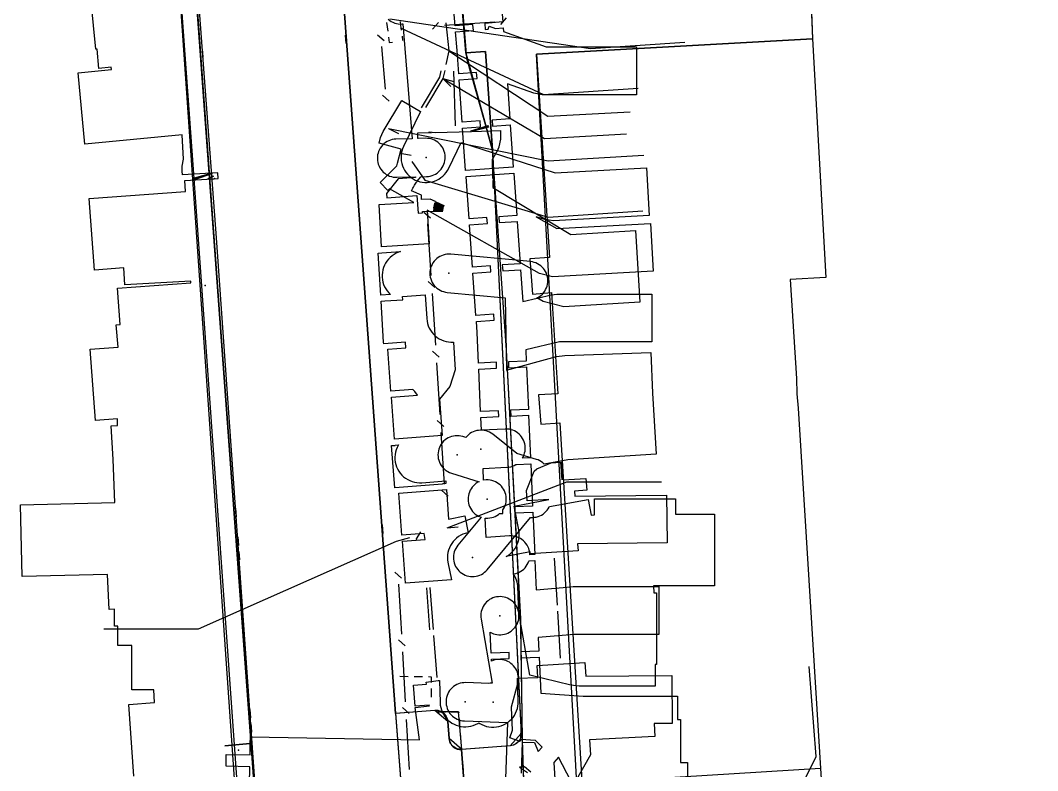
# Model space of a CAD drawing. Header units: metres. Extents: x -3903 to -3714, y 4981 to 6033.
# Drawn here: x -3837.8 to -3752.6, y 5417.1 to 5479.9 of the extents above; entities that cross this region are included whole.
import ezdxf

# ---------------------------------------------------------------- set-up
doc = ezdxf.new("R2010")
doc.units = ezdxf.units.M
for name, color, linetype in [('BOUNDARY', 7, 'Continuous'), ('BUILDING', 7, 'Continuous'), ('CURB', 7, 'Continuous'), ('ELECTR_CABLE', 7, 'Continuous'), ('ELECTR_CABLE_COMM', 7, 'Continuous'), ('GAS', 7, 'Continuous'), ('GRASS', 7, 'Continuous'), ('GROUND', 7, 'Continuous'), ('LAMP', 7, 'Continuous'), ('ROAD', 7, 'Continuous'), ('SEWER', 7, 'Continuous'), ('SIDEWALK_PATH', 7, 'Continuous'), ('TREE', 7, 'Continuous')]:
    doc.layers.add(name, color=color, linetype=linetype)

msp = doc.modelspace()

# ---------------------------------------------------------------- linework, layer by layer
at = {"layer": 'BOUNDARY'}
for points in [[(-3819.734, 5310.632), (-3818.097, 5319.329), (-3823.204, 5319.335), (-3822.823, 5323.145), (-3831.551, 5324.476), (-3830.1, 5341.428), (-3833.582, 5342.008), (-3833.341, 5345.251), (-3830.674, 5346.226), (-3826.433, 5379.622), (-3827.296, 5389.17), (-3819.401, 5389.658), (-3820.561, 5404.824), (-3819.061, 5404.765), (-3819.53, 5414.951), (-3823.26, 5467.435), (-3826.582, 5513.159)], [(-3771.63, 5482.111), (-3771.468, 5478.336), (-3794.568, 5477.057), (-3793.484, 5460.038), (-3795.132, 5459.936), (-3794.892, 5456.961), (-3793.324, 5457.116), (-3792.778, 5448.626), (-3794.396, 5448.526), (-3794.212, 5446.096), (-3792.627, 5446.194), (-3790.244, 5407.663)]]:
    msp.add_lwpolyline(points, dxfattribs=at)
at = {"layer": 'BUILDING'}
for points in [[(-3771.468, 5478.336), (-3770.362, 5458.366), (-3773.352, 5458.201), (-3772.819, 5449.91), (-3772.8, 5448.635), (-3772.665, 5447.428), (-3770.661, 5415.025), (-3767.971, 5415.191), (-3766.857, 5395.073), (-3789.958, 5393.793), (-3794.568, 5477.057)], [(-3788.397, 5393.886), (-3789.773, 5416.115), (-3770.801, 5417.289), (-3770.661, 5415.025), (-3753.986, 5416.055), (-3753.874, 5416.056), (-3752.639, 5396.1)]]:
    msp.add_lwpolyline(points, close=True, dxfattribs=at)
at = {"layer": 'CURB'}
for points in [[(-3774.688, 5581.974), (-3784.219, 5579.53), (-3784.653, 5579.467), (-3811.885, 5576.47), (-3817.176, 5570.073), (-3806.445, 5422.976), (-3805.011, 5404.14), (-3804.222, 5392.188), (-3803.158, 5391.251), (-3798.829, 5391.536), (-3797.553, 5371.214)], [(-3834.419, 5553.431), (-3834.455, 5554.167), (-3833.85, 5555.006), (-3836.055, 5579.623), (-3835.156, 5580.708), (-3833.34, 5580.884), (-3830.059, 5578.121), (-3825.44, 5516.113), (-3821.388, 5461.673), (-3815.697, 5381.054), (-3812.286, 5331.793), (-3812.106, 5325.502), (-3815.321, 5320.014), (-3818.11, 5319.329)], [(-3808.56, 5576.91), (-3800.424, 5476.732), (-3798.255, 5469.024), (-3795.855, 5420.194), (-3796.778, 5419.148), (-3800.812, 5418.84), (-3801.885, 5419.761), (-3801.994, 5421.186), (-3803.067, 5422.107), (-3806.36, 5421.857)], [(-3810.586, 5478.647), (-3810.531, 5477.94)], [(-3822.456, 5476.812), (-3822.506, 5477.515)], [(-3809.548, 5465.386), (-3809.493, 5464.679)], [(-3819.668, 5438.339), (-3819.721, 5439.043)], [(-3807.487, 5437.652), (-3807.439, 5436.944)], [(-3819.485, 5435.935), (-3819.539, 5436.639)], [(-3819.394, 5434.733), (-3819.448, 5435.437)], [(-3806.018, 5424.976), (-3805.309, 5424.967)], [(-3804.809, 5424.961), (-3804.1, 5424.953)], [(-3803.6, 5424.947), (-3803.382, 5424.945), (-3803.381, 5424.454)], [(-3803.379, 5423.954), (-3803.377, 5423.244)], [(-3818.467, 5421.506), (-3818.516, 5422.21)], [(-3802.908, 5422.003), (-3802.198, 5422.005)], [(-3801.698, 5422.006), (-3801.087, 5422.008), (-3801.08, 5421.91)], [(-3801.043, 5421.412), (-3801.025, 5421.176), (-3801.001, 5420.851), (-3800.99, 5420.704)], [(-3818.383, 5420.304), (-3818.415, 5420.749), (-3818.433, 5421.008)], [(-3800.953, 5420.206), (-3800.9, 5419.498)], [(-3800.863, 5419), (-3800.811, 5418.293)], [(-3800.774, 5417.794), (-3800.721, 5417.087)]]:
    msp.add_lwpolyline(points, dxfattribs=at)
at = {"layer": 'ELECTR_CABLE'}
for points in [[(-3802.165, 5479.673), (-3801.9, 5477.33), (-3802.147, 5476.184)], [(-3801.9, 5477.33), (-3793.611, 5471.859), (-3786.722, 5472.241)], [(-3802.572, 5475.664), (-3802.69, 5475.12), (-3804.224, 5472.571)], [(-3802.252, 5475.695), (-3802.4, 5475.01), (-3803.86, 5472.586)], [(-3802.4, 5475.01), (-3793.9, 5469.995), (-3787.053, 5470.374)], [(-3802.4, 5475.01), (-3801.752, 5474.337)], [(-3802.4, 5475.01), (-3801.498, 5474.768)], [(-3792.823, 5430.934), (-3793.062, 5434.866)], [(-3803.789, 5432.379), (-3803.52, 5428.858)], [(-3803.489, 5432.417), (-3803.22, 5428.897)], [(-3792.552, 5426.503), (-3792.734, 5429.479), (-3792.792, 5430.435)], [(-3803.182, 5428.399), (-3802.913, 5424.879)], [(-3818.576, 5415.911), (-3818.55, 5417.411), (-3820.55, 5417.445), (-3820.532, 5418.445), (-3818.533, 5418.41), (-3818.516, 5419.358), (-3820.638, 5419.157), (-3820.638, 5419.158), (-3818.516, 5419.359), (-3818.507, 5419.91), (-3804.369, 5419.667), (-3804.723, 5422.359), (-3803.536, 5422.516), (-3803.542, 5422.559), (-3804.734, 5422.468), (-3804.869, 5424.228), (-3803.772, 5424.312), (-3803.797, 5424.498), (-3802.805, 5424.628), (-3802.803, 5424.61), (-3802.803, 5424.619), (-3802.697, 5424.622), (-3802.639, 5422.779), (-3802.622, 5422.574), (-3802.585, 5422.371), (-3802.529, 5422.173), (-3802.454, 5421.981), (-3802.36, 5421.798), (-3802.248, 5421.624), (-3802.12, 5421.463), (-3801.977, 5421.315), (-3801.82, 5421.181), (-3801.651, 5421.064), (-3801.471, 5420.963), (-3801.282, 5420.881), (-3801.086, 5420.818), (-3800.884, 5420.774), (-3800.679, 5420.75), (-3800.473, 5420.747), (-3800.268, 5420.763), (-3800.065, 5420.8), (-3799.867, 5420.856), (-3799.675, 5420.932), (-3799.492, 5421.026), (-3799.392, 5421.09), (-3799.313, 5421.035), (-3799.133, 5420.934), (-3798.944, 5420.852), (-3798.748, 5420.789), (-3798.546, 5420.745), (-3798.341, 5420.721), (-3798.135, 5420.718), (-3797.93, 5420.734), (-3797.727, 5420.771), (-3797.529, 5420.827), (-3797.337, 5420.903), (-3797.154, 5420.997), (-3796.98, 5421.108), (-3796.819, 5421.236), (-3796.671, 5421.38), (-3796.537, 5421.537), (-3796.42, 5421.706), (-3796.319, 5421.886), (-3796.237, 5422.075), (-3796.174, 5422.271), (-3796.13, 5422.472), (-3796.106, 5422.677), (-3796.103, 5422.883), (-3796.164, 5424.829), (-3794.457, 5424.883), (-3794.518, 5425.883), (-3790.526, 5426.126), (-3790.457, 5424.999), (-3783.246, 5425.033), (-3783.227, 5421.033), (-3784.732, 5421.026), (-3784.679, 5419.928), (-3790.132, 5419.662), (-3790.056, 5418.415), (-3791.11, 5416.529)], [(-3791.685, 5416.222), (-3792.74, 5418.197), (-3793.108, 5417.748), (-3793, 5415.934)], [(-3795.034, 5416.952), (-3795.589, 5417.408), (-3795.981, 5417.384), (-3795.332, 5416.929)]]:
    msp.add_lwpolyline(points, dxfattribs=at)
for points in [[(-3806.999, 5465.655), (-3807.659, 5466.316), (-3806.265, 5467.707), (-3806.192, 5467.933), (-3805.9, 5469.104), (-3807.747, 5469.61), (-3807.619, 5470.078), (-3807.403, 5470.582), (-3805.832, 5473.191), (-3804.289, 5472.261), (-3805.701, 5469.323), (-3805.781, 5469.133), (-3805.843, 5468.936), (-3805.884, 5468.734), (-3805.906, 5468.529), (-3805.907, 5468.323), (-3805.888, 5468.118), (-3805.849, 5467.915), (-3805.79, 5467.718), (-3805.713, 5467.527), (-3805.617, 5467.345), (-3805.503, 5467.173), (-3805.374, 5467.012), (-3805.229, 5466.866), (-3805.07, 5466.734), (-3804.9, 5466.618), (-3804.719, 5466.52), (-3804.529, 5466.44), (-3804.332, 5466.379), (-3804.13, 5466.338), (-3803.925, 5466.316), (-3803.719, 5466.315), (-3803.514, 5466.334), (-3803.311, 5466.372), (-3803.114, 5466.431), (-3802.923, 5466.509), (-3802.741, 5466.605), (-3802.569, 5466.718), (-3802.408, 5466.848), (-3802.262, 5466.993), (-3802.13, 5467.151), (-3802.014, 5467.322), (-3801.916, 5467.503), (-3800.879, 5469.661), (-3793.013, 5467.124), (-3785.375, 5467.547), (-3785.154, 5463.553), (-3793.162, 5463.11), (-3793.887, 5463.203), (-3794.61, 5463.436), (-3792.871, 5462.451), (-3785.031, 5462.885), (-3784.81, 5458.891), (-3793.236, 5458.425), (-3794.333, 5458.682), (-3803.711, 5463.995), (-3803.544, 5461.174), (-3807.537, 5460.938), (-3807.746, 5464.462), (-3804.838, 5464.634), (-3806.869, 5465.785)], [(-3805.94, 5460.531), (-3806.117, 5460.476), (-3806.307, 5460.395), (-3806.488, 5460.296), (-3806.658, 5460.18), (-3806.816, 5460.048), (-3806.96, 5459.9), (-3807.089, 5459.74), (-3807.202, 5459.567), (-3807.297, 5459.385), (-3807.374, 5459.193), (-3807.432, 5458.996), (-3807.47, 5458.793), (-3807.489, 5458.588), (-3807.487, 5458.382), (-3807.464, 5458.177), (-3807.422, 5457.975), (-3807.36, 5457.779), (-3807.28, 5457.589), (-3807.181, 5457.408), (-3807.065, 5457.238), (-3806.932, 5457.08), (-3806.785, 5456.936), (-3806.774, 5456.927), (-3807.601, 5456.878), (-3807.81, 5460.403), (-3807.507, 5460.421), (-3807.508, 5460.439)], [(-3807.269, 5456.397), (-3807.27, 5456.416), (-3805.762, 5456.505), (-3805.781, 5456.784), (-3803.884, 5456.909), (-3803.756, 5454.916), (-3803.733, 5454.711), (-3803.69, 5454.51), (-3803.627, 5454.314), (-3803.545, 5454.124), (-3803.445, 5453.944), (-3803.328, 5453.775), (-3803.195, 5453.617), (-3803.047, 5453.474), (-3802.886, 5453.345), (-3802.713, 5453.234), (-3802.53, 5453.139), (-3802.338, 5453.063), (-3802.14, 5453.006), (-3801.937, 5452.969), (-3801.732, 5452.952), (-3801.526, 5452.955), (-3801.519, 5452.956), (-3801.366, 5450.636), (-3801.817, 5449.234), (-3802.688, 5448.174), (-3802.455, 5445.125), (-3806.444, 5444.82), (-3806.713, 5448.34), (-3804.522, 5448.507), (-3804.744, 5448.823), (-3804.931, 5448.977), (-3806.751, 5448.838), (-3807.02, 5452.358), (-3805.496, 5452.475), (-3805.528, 5452.961), (-3807.357, 5452.821), (-3807.364, 5452.918), (-3807.367, 5452.951), (-3807.571, 5456.379)], [(-3806.129, 5444.342), (-3806.15, 5444.31), (-3806.242, 5444.126), (-3806.315, 5443.933), (-3806.37, 5443.734), (-3806.405, 5443.531), (-3806.419, 5443.326), (-3806.414, 5443.12), (-3806.388, 5442.915), (-3806.342, 5442.714), (-3806.277, 5442.519), (-3806.193, 5442.331), (-3806.091, 5442.151), (-3805.972, 5441.983), (-3805.837, 5441.828), (-3805.687, 5441.686), (-3805.524, 5441.56), (-3805.35, 5441.45), (-3805.166, 5441.358), (-3804.973, 5441.284), (-3804.774, 5441.229), (-3804.571, 5441.195), (-3804.366, 5441.18), (-3804.16, 5441.186), (-3802.166, 5441.338), (-3802.148, 5441.106), (-3802.448, 5441.083), (-3802.447, 5441.068), (-3806.436, 5440.763), (-3806.705, 5444.284), (-3806.404, 5444.307), (-3806.406, 5444.321)], [(-3793.539, 5439.785), (-3795.36, 5439.674), (-3795.413, 5440.543), (-3794.753, 5442.152), (-3794.537, 5442.346), (-3793.341, 5442.853), (-3792.534, 5442.91), (-3792.428, 5441.414), (-3792.425, 5441.414), (-3792.522, 5442.911), (-3792.429, 5442.917), (-3792.332, 5441.42), (-3790.43, 5441.543), (-3790.365, 5440.545), (-3791.401, 5440.478), (-3791.375, 5440.052), (-3783.697, 5440.149), (-3783.647, 5436.149), (-3791.131, 5436.055), (-3791.097, 5435.487), (-3795.089, 5435.243), (-3795.099, 5435.4), (-3797.103, 5435.005), (-3796.95, 5435.096), (-3796.784, 5435.219), (-3796.631, 5435.357), (-3796.493, 5435.509), (-3796.37, 5435.674), (-3796.263, 5435.851), (-3796.175, 5436.037), (-3796.105, 5436.231), (-3796.055, 5436.431), (-3796.024, 5436.635), (-3796.014, 5436.841), (-3796.023, 5437.046), (-3796.053, 5437.25), (-3796.44, 5439.213)], [(-3805.829, 5436.782), (-3806.098, 5440.302), (-3802.11, 5440.607), (-3801.921, 5438.132), (-3800.561, 5438.4), (-3800.283, 5436.992), (-3800.33, 5436.985), (-3800.53, 5436.935), (-3800.724, 5436.866), (-3800.91, 5436.779), (-3801.087, 5436.673), (-3801.253, 5436.55), (-3801.406, 5436.412), (-3801.545, 5436.26), (-3801.668, 5436.094), (-3801.774, 5435.918), (-3801.863, 5435.732), (-3801.932, 5435.538), (-3801.983, 5435.338), (-3802.013, 5435.134), (-3802.024, 5434.928), (-3802.014, 5434.723), (-3801.984, 5434.519), (-3801.696, 5433.056), (-3805.522, 5432.764), (-3805.791, 5436.284), (-3803.88, 5436.43), (-3803.978, 5436.924)]]:
    msp.add_lwpolyline(points, close=True, dxfattribs=at)
at = {"layer": 'ELECTR_CABLE_COMM'}
for points in [[(-3797.562, 5479.529), (-3797.069, 5480.093)], [(-3807.123, 5479.72), (-3807.022, 5478.983)], [(-3806.831, 5480.012), (-3790.05, 5477.54), (-3782.154, 5478.074)], [(-3805.861, 5479.057), (-3805.885, 5479.232), (-3805.962, 5479.794)], [(-3805.885, 5479.232), (-3793.995, 5473.667), (-3786.056, 5474.204)], [(-3803.275, 5479.143), (-3802.782, 5479.707)], [(-3802.28, 5479.475), (-3798.064, 5479.761)], [(-3807.881, 5478.687), (-3807.309, 5478.203)], [(-3806.954, 5478.487), (-3806.893, 5478.035), (-3806.607, 5478.074)], [(-3805.743, 5478.193), (-3805.794, 5478.561)], [(-3807.532, 5477.698), (-3807.233, 5474.121)], [(-3807.457, 5473.615), (-3806.885, 5473.131)], [(-3806.959, 5470.837), (-3793.605, 5468.131), (-3785.577, 5468.607)], [(-3806.959, 5470.837), (-3806.127, 5470.413)], [(-3805.804, 5468.735), (-3805.066, 5468.607)], [(-3805.003, 5468.058), (-3803.911, 5466.505)], [(-3803.911, 5466.505), (-3793.605, 5463.409), (-3785.672, 5463.941)], [(-3804.007, 5463.842), (-3803.444, 5463.347)], [(-3803.678, 5462.846), (-3803.403, 5458.522)], [(-3803.637, 5458.021), (-3803.074, 5457.526)], [(-3803.308, 5457.025), (-3803.032, 5452.701)], [(-3803.266, 5452.2), (-3802.703, 5451.705)], [(-3802.937, 5451.204), (-3802.662, 5446.88)], [(-3802.895, 5446.379), (-3802.333, 5445.884)], [(-3802.567, 5445.383), (-3802.291, 5441.059)], [(-3802.058, 5437.4), (-3792.029, 5441.243), (-3784.122, 5441.243)], [(-3802.525, 5440.558), (-3801.962, 5440.063)], [(-3802.058, 5437.4), (-3801.129, 5437.488)], [(-3804.286, 5437.079), (-3804.661, 5436.43)], [(-3806.31, 5436.264), (-3822.868, 5428.936), (-3830.775, 5428.936)], [(-3805.198, 5436.561), (-3806.31, 5436.264)], [(-3806.43, 5433.681), (-3805.871, 5433.182)], [(-3806.108, 5432.683), (-3805.872, 5428.516)], [(-3806.11, 5428.017), (-3805.551, 5427.518)], [(-3805.788, 5427.019), (-3805.553, 5422.852)], [(-3805.79, 5422.353), (-3805.231, 5421.853)], [(-3805.468, 5421.354), (-3805.233, 5417.187)]]:
    msp.add_lwpolyline(points, dxfattribs=at)
at = {"layer": 'GAS'}
for points in [[(-3797.697, 5483.291), (-3797.401, 5479.75), (-3798.896, 5479.625), (-3798.854, 5479.127), (-3798.628, 5479.146), (-3798.54, 5479.391), (-3798.007, 5479.198), (-3797.359, 5479.252), (-3797.334, 5478.955), (-3793.755, 5477.659), (-3786.191, 5477.659), (-3786.191, 5473.659), (-3794.106, 5473.659), (-3794.786, 5473.778), (-3797.007, 5474.582), (-3796.798, 5471.642), (-3798.294, 5471.536), (-3798.259, 5471.037), (-3796.763, 5471.144), (-3796.511, 5467.6), (-3800.501, 5467.316), (-3800.752, 5470.86), (-3799.256, 5470.966), (-3799.292, 5471.465), (-3800.788, 5471.359), (-3801.04, 5474.902), (-3799.544, 5475.009), (-3799.579, 5475.508), (-3801.075, 5475.401), (-3801.214, 5477.356), (-3801.345, 5478.918), (-3799.85, 5479.044), (-3799.889, 5479.502), (-3799.892, 5479.542), (-3801.387, 5479.417), (-3801.683, 5482.957)], [(-3795.815, 5416.867), (-3795.739, 5419.469), (-3794.74, 5419.439), (-3794.434, 5418.692), (-3794.089, 5419.052), (-3794.66, 5419.599), (-3795.87, 5419.686), (-3795.932, 5419.513), (-3796.812, 5419.826), (-3796.587, 5420.458), (-3796.669, 5422.363), (-3796.654, 5422.41), (-3796.135, 5424.382), (-3796.103, 5424.535), (-3796.086, 5424.691), (-3796.084, 5424.848), (-3796.097, 5425.005), (-3796.126, 5425.159), (-3796.17, 5425.31), (-3796.228, 5425.456), (-3796.301, 5425.595), (-3796.386, 5425.727), (-3796.485, 5425.849), (-3796.594, 5425.962), (-3796.714, 5426.063), (-3796.844, 5426.151), (-3796.982, 5426.227), (-3797.126, 5426.289), (-3797.276, 5426.336), (-3797.429, 5426.369), (-3797.585, 5426.386), (-3797.742, 5426.388), (-3797.899, 5426.374), (-3798.053, 5426.345), (-3798.204, 5426.302), (-3798.338, 5426.248), (-3798.345, 5426.405), (-3796.846, 5426.47), (-3796.868, 5426.969), (-3798.367, 5426.904), (-3798.443, 5428.667), (-3798.328, 5428.605), (-3798.183, 5428.544), (-3798.033, 5428.498), (-3797.88, 5428.466), (-3797.723, 5428.45), (-3797.566, 5428.449), (-3797.41, 5428.464), (-3797.256, 5428.494), (-3797.105, 5428.538), (-3796.96, 5428.597), (-3796.821, 5428.671), (-3796.69, 5428.757), (-3796.568, 5428.856), (-3796.456, 5428.967), (-3796.356, 5429.087), (-3796.268, 5429.217), (-3796.193, 5429.355), (-3796.132, 5429.5), (-3796.086, 5429.65), (-3796.054, 5429.804), (-3796.038, 5429.96), (-3796.037, 5430.117), (-3796.143, 5432.558), (-3796.158, 5432.714), (-3796.187, 5432.868), (-3796.232, 5433.019), (-3796.291, 5433.164), (-3796.365, 5433.303), (-3796.451, 5433.434), (-3796.537, 5433.539), (-3796.466, 5433.547), (-3796.312, 5433.58), (-3796.163, 5433.628), (-3796.019, 5433.69), (-3795.881, 5433.766), (-3795.752, 5433.855), (-3795.632, 5433.956), (-3795.522, 5434.069), (-3795.424, 5434.191), (-3795.339, 5434.323), (-3795.267, 5434.463), (-3795.209, 5434.609), (-3795.196, 5434.654), (-3794.701, 5434.676), (-3794.593, 5432.217), (-3791.693, 5432.474), (-3791.516, 5432.482), (-3784.346, 5432.482), (-3784.346, 5428.482), (-3791.428, 5428.482), (-3794.42, 5428.217), (-3794.37, 5427.077), (-3795.869, 5427.012), (-3795.847, 5426.513), (-3794.349, 5426.578), (-3794.219, 5423.578), (-3790.659, 5423.323), (-3782.773, 5423.323), (-3782.773, 5421.368), (-3782.509, 5421.368), (-3782.509, 5417.762), (-3781.937, 5417.762), (-3781.937, 5413.762)]]:
    msp.add_lwpolyline(points, dxfattribs=at)
for points in [[(-3799.227, 5446.648), (-3797.728, 5446.714), (-3797.75, 5447.213), (-3799.248, 5447.148), (-3799.403, 5450.697), (-3797.905, 5450.763), (-3797.926, 5451.262), (-3799.425, 5451.197), (-3799.537, 5453.766), (-3799.603, 5454.69), (-3798.107, 5454.796), (-3798.142, 5455.295), (-3799.638, 5455.189), (-3799.89, 5458.732), (-3798.394, 5458.839), (-3798.429, 5459.338), (-3799.926, 5459.231), (-3800.178, 5462.775), (-3798.681, 5462.881), (-3798.717, 5463.38), (-3800.213, 5463.274), (-3800.465, 5466.817), (-3796.475, 5467.101), (-3796.223, 5463.557), (-3797.719, 5463.451), (-3797.684, 5462.952), (-3796.188, 5463.059), (-3795.936, 5459.515), (-3797.432, 5459.408), (-3797.397, 5458.91), (-3795.9, 5459.016), (-3795.711, 5456.358), (-3793.315, 5456.913), (-3792.864, 5456.965), (-3784.913, 5456.965), (-3784.913, 5452.965), (-3792.635, 5452.965), (-3795.47, 5452.307), (-3795.429, 5451.371), (-3796.927, 5451.306), (-3796.906, 5450.806), (-3795.407, 5450.872), (-3795.252, 5447.322), (-3796.751, 5447.257), (-3796.729, 5446.757), (-3795.23, 5446.823), (-3795.076, 5443.273), (-3795.743, 5443.244), (-3795.67, 5443.379), (-3795.609, 5443.524), (-3795.562, 5443.674), (-3795.531, 5443.828), (-3795.515, 5443.984), (-3795.514, 5444.141), (-3795.528, 5444.297), (-3795.558, 5444.451), (-3795.603, 5444.602), (-3795.662, 5444.747), (-3795.736, 5444.886), (-3795.822, 5445.017), (-3795.921, 5445.139), (-3796.031, 5445.251), (-3796.152, 5445.351), (-3796.282, 5445.439), (-3796.42, 5445.514), (-3796.565, 5445.575), (-3796.715, 5445.621), (-3796.869, 5445.652), (-3797.025, 5445.669), (-3797.182, 5445.67), (-3799.18, 5445.582)], [(-3798.858, 5438.207), (-3798.63, 5438.217), (-3798.474, 5438.232), (-3798.319, 5438.262), (-3798.169, 5438.306), (-3798.024, 5438.366), (-3797.885, 5438.439), (-3797.754, 5438.525), (-3797.658, 5438.604), (-3797.375, 5438.616), (-3797.387, 5438.904), (-3797.332, 5438.986), (-3797.257, 5439.124), (-3797.196, 5439.269), (-3797.15, 5439.419), (-3797.118, 5439.572), (-3797.102, 5439.729), (-3797.101, 5439.886), (-3797.116, 5440.042), (-3797.146, 5440.196), (-3797.19, 5440.347), (-3797.25, 5440.492), (-3797.323, 5440.631), (-3797.409, 5440.762), (-3797.508, 5440.884), (-3797.619, 5440.995), (-3797.74, 5441.096), (-3797.87, 5441.184), (-3798.008, 5441.258), (-3798.153, 5441.319), (-3798.303, 5441.366), (-3798.456, 5441.397), (-3798.613, 5441.413), (-3798.77, 5441.414), (-3798.998, 5441.404), (-3799.04, 5442.385), (-3797.043, 5442.473), (-3796.886, 5442.487), (-3796.732, 5442.517), (-3796.582, 5442.562), (-3796.436, 5442.621), (-3796.297, 5442.694), (-3796.257, 5442.721), (-3795.054, 5442.774), (-3794.899, 5439.225), (-3796.398, 5439.159), (-3796.376, 5438.66), (-3794.877, 5438.725), (-3794.722, 5435.176), (-3795.125, 5435.158), (-3795.126, 5435.227), (-3795.143, 5435.383), (-3795.176, 5435.537), (-3795.224, 5435.687), (-3795.286, 5435.831), (-3795.362, 5435.968), (-3795.451, 5436.098), (-3795.552, 5436.218), (-3795.665, 5436.327), (-3795.788, 5436.425), (-3795.919, 5436.51), (-3796.059, 5436.582), (-3796.205, 5436.64), (-3796.356, 5436.684), (-3796.51, 5436.712), (-3796.666, 5436.726), (-3796.823, 5436.723), (-3798.788, 5436.6)]]:
    msp.add_lwpolyline(points, close=True, dxfattribs=at)
at = {"layer": 'GRASS'}
msp.add_lwpolyline([(-3802.541, 5500), (-3800.49, 5477.17), (-3798.255, 5469.024), (-3795.879, 5420.693), (-3795.81, 5420.444), (-3795.8, 5420.189), (-3795.847, 5419.938), (-3795.95, 5419.701), (-3796.105, 5419.493), (-3796.3, 5419.328), (-3796.527, 5419.211), (-3796.778, 5419.148), (-3800.812, 5418.84), (-3801.087, 5422.008), (-3802.541, 5422.004), (-3802.665, 5422.063), (-3802.795, 5422.101), (-3802.93, 5422.116), (-3803.067, 5422.107), (-3806.355, 5421.85), (-3817.176, 5570.073)], dxfattribs=at)
for points in [[(-3828.563, 5517.347), (-3826.37, 5515.466), (-3826.582, 5513.159), (-3819.061, 5404.762), (-3820.554, 5404.746), (-3820.128, 5399.854), (-3820.016, 5399.487), (-3819.783, 5399.198), (-3819.462, 5399.013), (-3819.082, 5398.959), (-3816.972, 5399.124), (-3817.372, 5404.786), (-3827.273, 5540.712), (-3829.035, 5564.366), (-3830.913, 5564.227), (-3831.157, 5564.178), (-3831.378, 5564.072), (-3831.567, 5563.915), (-3831.714, 5563.715), (-3831.581, 5560.204), (-3830.259, 5540.669)], [(-3800.49, 5477.17), (-3806.398, 5550.194), (-3803.8, 5514.01), (-3802.541, 5500)], [(-3801.087, 5422.008), (-3802.552, 5422.009), (-3802.329, 5421.869), (-3802.157, 5421.677), (-3802.042, 5421.445), (-3801.994, 5421.186), (-3801.885, 5419.761), (-3801.851, 5419.567), (-3801.78, 5419.386), (-3801.676, 5419.221), (-3801.54, 5419.079), (-3801.378, 5418.966), (-3801.2, 5418.887), (-3801.009, 5418.845), (-3800.812, 5418.84)]]:
    msp.add_lwpolyline(points, close=True, dxfattribs=at)
at = {"layer": 'GROUND'}
msp.add_lwpolyline([(-3808.555, 5576.845), (-3800.49, 5477.17), (-3798.255, 5469.024), (-3795.879, 5420.693), (-3795.922, 5419.782), (-3796.06, 5419.536), (-3796.258, 5419.341), (-3796.502, 5419.209), (-3796.778, 5419.148), (-3800.851, 5418.838), (-3800.851, 5418.84), (-3801.234, 5418.9), (-3801.555, 5419.092), (-3801.782, 5419.388), (-3801.885, 5419.761), (-3801.994, 5421.186), (-3802.102, 5421.568), (-3802.34, 5421.869), (-3802.673, 5422.059), (-3803.067, 5422.107), (-3806.356, 5421.857), (-3817.176, 5570.074)], dxfattribs=at)
msp.add_lwpolyline([(-3820.561, 5404.824), (-3819.061, 5404.765), (-3819.53, 5414.951), (-3823.26, 5467.435), (-3826.582, 5513.159), (-3826.37, 5515.466), (-3828.563, 5517.347), (-3830.259, 5540.669), (-3831.836, 5563.156), (-3831.787, 5563.55), (-3831.597, 5563.882), (-3831.295, 5564.12), (-3830.913, 5564.227), (-3829.094, 5564.362), (-3816.972, 5399.124), (-3820.043, 5398.883), (-3820.555, 5404.746)], close=True, dxfattribs=at)
at = {"layer": 'LAMP'}
for p in [(-3822.285, 5457.691), (-3819.508, 5418.783)]:
    msp.add_point(p, dxfattribs=at)
at = {"layer": 'ROAD'}
for points in [[(-3819.734, 5310.638), (-3818.11, 5319.329), (-3818.11, 5319.33), (-3818.109, 5319.33), (-3817.304, 5319.383), (-3817.303, 5319.383), (-3816.516, 5319.544), (-3816.515, 5319.544), (-3815.756, 5319.808), (-3815.755, 5319.808), (-3815.036, 5320.173), (-3815.034, 5320.174), (-3813.78, 5321.169), (-3813.779, 5321.171), (-3812.846, 5322.438), (-3812.845, 5322.441), (-3812.275, 5323.907), (-3812.274, 5323.909), (-3812.106, 5325.501), (-3812.106, 5325.502), (-3812.113, 5327.655), (-3816.973, 5399.125), (-3830.12, 5578.342)], [(-3817.176, 5570.073), (-3806.356, 5421.851), (-3805.073, 5405.174)]]:
    msp.add_lwpolyline(points, dxfattribs=at)
at = {"layer": 'SEWER'}
for points in [[(-3828.253, 5416.63), (-3828.691, 5422.614), (-3826.522, 5422.773), (-3826.6, 5423.834), (-3828.442, 5423.834), (-3828.442, 5427.56), (-3829.592, 5427.56), (-3829.592, 5429.183), (-3829.878, 5429.183), (-3829.878, 5430.593), (-3830.322, 5430.571), (-3830.465, 5433.497), (-3837.612, 5433.323), (-3837.759, 5439.321), (-3829.855, 5439.514), (-3829.992, 5443.125), (-3830.157, 5445.952), (-3829.636, 5445.983), (-3829.643, 5446.517), (-3831.469, 5446.384), (-3831.907, 5452.368), (-3829.569, 5452.539), (-3829.748, 5454.402), (-3829.407, 5454.435), (-3829.629, 5457.465), (-3823.499, 5457.913), (-3823.507, 5458.057), (-3829.024, 5457.741), (-3829.105, 5459.157), (-3831.568, 5458.977), (-3832.005, 5464.961), (-3823.946, 5465.549), (-3824, 5466.478), (-3822.116, 5466.588), (-3821.638, 5466.863), (-3821.626, 5466.846), (-3821.617, 5466.828), (-3822.024, 5466.594), (-3821.563, 5466.621), (-3821.505, 5466.669), (-3821.494, 5466.659), (-3821.483, 5466.643), (-3821.505, 5466.624), (-3821.194, 5466.642), (-3821.23, 5467.134), (-3821.738, 5467.104), (-3821.737, 5467.1), (-3821.738, 5467.1), (-3821.735, 5467.09), (-3821.735, 5467.086), (-3821.733, 5467.083), (-3821.723, 5467.05), (-3823.142, 5466.565), (-3823.156, 5466.605), (-3821.892, 5467.037), (-3823.174, 5466.662), (-3823.182, 5466.691), (-3821.802, 5467.096), (-3824.196, 5466.956), (-3824.214, 5467.265), (-3824.213, 5467.638), (-3824.21, 5467.675), (-3824.105, 5468.279), (-3824.223, 5470.291), (-3832.36, 5469.528), (-3832.92, 5475.501), (-3830.141, 5475.762), (-3830.163, 5475.958), (-3831.181, 5475.865), (-3831.328, 5477.484), (-3831.451, 5477.472), (-3832.04, 5483.443)], [(-3806.979, 5479.976), (-3806.856, 5479.878), (-3806.724, 5479.793), (-3806.584, 5479.722), (-3806.438, 5479.664), (-3806.287, 5479.621), (-3806.132, 5479.594), (-3805.976, 5479.581), (-3805.819, 5479.584), (-3805.764, 5479.59), (-3804.973, 5469.982), (-3806.331, 5469.946), (-3806.487, 5469.934), (-3806.642, 5469.906), (-3806.793, 5469.864), (-3806.939, 5469.807), (-3807.08, 5469.736), (-3807.212, 5469.652), (-3807.336, 5469.555), (-3807.449, 5469.447), (-3807.551, 5469.328), (-3807.641, 5469.199), (-3807.718, 5469.062), (-3807.782, 5468.919), (-3807.831, 5468.769), (-3807.865, 5468.616), (-3807.884, 5468.46), (-3807.887, 5468.303), (-3807.875, 5468.147), (-3807.848, 5467.992), (-3807.806, 5467.841), (-3807.749, 5467.694), (-3807.678, 5467.554), (-3807.594, 5467.422), (-3807.497, 5467.298), (-3807.388, 5467.185), (-3807.269, 5467.083), (-3807.141, 5466.992), (-3807.004, 5466.915), (-3806.86, 5466.852), (-3806.711, 5466.803), (-3806.558, 5466.769), (-3806.402, 5466.75), (-3806.245, 5466.747), (-3804.709, 5466.788), (-3804.705, 5466.731), (-3806.152, 5466.612), (-3807.12, 5465.399), (-3807.089, 5465.03), (-3804.582, 5465.236), (-3804.459, 5463.752), (-3804.1, 5463.777), (-3804.101, 5463.89), (-3802.417, 5463.916), (-3803.174, 5463.917), (-3803.174, 5463.993), (-3802.373, 5463.993), (-3803.172, 5464.049), (-3803.166, 5464.126), (-3802.367, 5464.069), (-3803.161, 5464.182), (-3803.15, 5464.258), (-3802.356, 5464.145), (-3803.14, 5464.313), (-3803.124, 5464.388), (-3802.34, 5464.22), (-3803.11, 5464.442), (-3803.089, 5464.516), (-3802.319, 5464.294), (-3803.072, 5464.569), (-3803.046, 5464.641), (-3802.293, 5464.366), (-3803.024, 5464.693), (-3803.016, 5464.711), (-3803.479, 5464.917), (-3804.195, 5464.898), (-3804.204, 5465.241), (-3805.024, 5465.607), (-3805.001, 5465.659), (-3804.909, 5465.847), (-3804.873, 5465.915), (-3804.768, 5466.096), (-3804.727, 5466.161), (-3804.61, 5466.335), (-3804.565, 5466.397), (-3804.436, 5466.562), (-3804.386, 5466.621), (-3804.246, 5466.776), (-3804.245, 5466.777), (-3804.245, 5466.8), (-3803.766, 5466.813), (-3803.609, 5466.825), (-3803.455, 5466.852), (-3803.303, 5466.895), (-3803.157, 5466.952), (-3803.017, 5467.022), (-3802.884, 5467.107), (-3802.761, 5467.204), (-3802.647, 5467.312), (-3802.545, 5467.431), (-3802.455, 5467.56), (-3802.378, 5467.697), (-3802.315, 5467.84), (-3802.266, 5467.99), (-3802.232, 5468.143), (-3802.213, 5468.299), (-3802.209, 5468.456), (-3802.221, 5468.612), (-3802.248, 5468.767), (-3802.291, 5468.918), (-3802.348, 5469.065), (-3802.418, 5469.205), (-3802.503, 5469.337), (-3802.6, 5469.461), (-3802.708, 5469.574), (-3802.827, 5469.676), (-3802.956, 5469.767), (-3803.093, 5469.844), (-3803.236, 5469.907), (-3803.386, 5469.956), (-3803.539, 5469.99), (-3803.695, 5470.009), (-3803.852, 5470.012), (-3804.486, 5469.995), (-3804.488, 5470.01), (-3804.498, 5470.186), (-3804.505, 5470.463), (-3803.576, 5470.488), (-3803.576, 5470.493), (-3803.353, 5470.499), (-3803.559, 5470.519), (-3803.555, 5470.556), (-3803.055, 5470.507), (-3802.032, 5470.534), (-3802.033, 5470.529), (-3800.04, 5470.583), (-3800.041, 5470.587), (-3800.039, 5470.587), (-3800.042, 5470.597), (-3800.043, 5470.601), (-3800.044, 5470.604), (-3800.054, 5470.637), (-3798.62, 5471.077), (-3798.607, 5471.036), (-3799.884, 5470.644), (-3798.591, 5470.979), (-3798.584, 5470.95), (-3799.976, 5470.589), (-3797.579, 5470.653), (-3797.57, 5470.343), (-3797.583, 5469.971), (-3797.587, 5469.934), (-3797.716, 5469.312), (-3797.731, 5469.265), (-3797.8, 5469.073), (-3797.812, 5469.04), (-3798.229, 5468.311), (-3798.249, 5468.285), (-3798.282, 5468.246), (-3798.241, 5466.71), (-3798.155, 5466.615), (-3798.118, 5466.571), (-3798.235, 5466.473), (-3798.22, 5465.904), (-3791.709, 5461.961), (-3786.287, 5462.29), (-3785.923, 5456.301), (-3792.28, 5455.915), (-3794.016, 5456.343), (-3794.531, 5456.655), (-3794.458, 5456.69), (-3794.324, 5456.771), (-3794.199, 5456.866), (-3794.083, 5456.972), (-3793.978, 5457.089), (-3793.885, 5457.215), (-3793.806, 5457.351), (-3793.739, 5457.493), (-3793.687, 5457.641), (-3793.65, 5457.794), (-3793.628, 5457.949), (-3793.621, 5458.106), (-3793.63, 5458.263), (-3793.654, 5458.418), (-3793.693, 5458.57), (-3793.747, 5458.717), (-3793.815, 5458.859), (-3793.896, 5458.993), (-3793.991, 5459.119), (-3794.097, 5459.234), (-3794.214, 5459.339), (-3794.341, 5459.432), (-3794.476, 5459.512), (-3794.618, 5459.578), (-3794.766, 5459.63), (-3794.919, 5459.667), (-3795.074, 5459.689), (-3801.749, 5460.305), (-3801.906, 5460.312), (-3802.062, 5460.303), (-3802.218, 5460.279), (-3802.37, 5460.24), (-3802.517, 5460.186), (-3802.659, 5460.118), (-3802.793, 5460.037), (-3802.918, 5459.942), (-3803.034, 5459.836), (-3803.139, 5459.719), (-3803.232, 5459.592), (-3803.311, 5459.457), (-3803.378, 5459.315), (-3803.43, 5459.167), (-3803.467, 5459.014), (-3803.489, 5458.859), (-3803.496, 5458.702), (-3803.487, 5458.545), (-3803.463, 5458.39), (-3803.424, 5458.238), (-3803.37, 5458.09), (-3803.302, 5457.949), (-3803.221, 5457.815), (-3803.126, 5457.689), (-3803.02, 5457.573), (-3802.903, 5457.469), (-3802.776, 5457.376), (-3802.641, 5457.296), (-3802.499, 5457.23), (-3802.351, 5457.178), (-3802.198, 5457.141), (-3802.043, 5457.119), (-3797.188, 5456.671), (-3797.094, 5450.591), (-3792.892, 5451.736), (-3792.205, 5451.84), (-3784.994, 5452.084), (-3784.879, 5448.665), (-3784.56, 5443.567), (-3791.94, 5443.105), (-3793.929, 5442.747), (-3794.031, 5442.841), (-3794.157, 5442.935), (-3794.291, 5443.016), (-3794.433, 5443.084), (-3794.58, 5443.138), (-3796.208, 5443.642), (-3798.236, 5445.236), (-3798.364, 5445.327), (-3798.5, 5445.405), (-3798.643, 5445.469), (-3798.792, 5445.519), (-3798.945, 5445.554), (-3799.101, 5445.574), (-3799.258, 5445.578), (-3799.415, 5445.567), (-3799.57, 5445.541), (-3799.721, 5445.5), (-3799.868, 5445.444), (-3800.008, 5445.374), (-3800.141, 5445.29), (-3800.265, 5445.194), (-3800.379, 5445.086), (-3800.482, 5444.968), (-3800.484, 5444.965), (-3800.744, 5445.045), (-3800.896, 5445.084), (-3801.051, 5445.108), (-3801.208, 5445.117), (-3801.365, 5445.11), (-3801.52, 5445.088), (-3801.673, 5445.05), (-3801.821, 5444.998), (-3801.963, 5444.932), (-3802.098, 5444.852), (-3802.225, 5444.759), (-3802.342, 5444.654), (-3802.448, 5444.539), (-3802.542, 5444.413), (-3802.624, 5444.279), (-3802.692, 5444.137), (-3802.745, 5443.99), (-3802.784, 5443.838), (-3802.808, 5443.682), (-3802.817, 5443.526), (-3802.81, 5443.369), (-3802.788, 5443.213), (-3802.75, 5443.061), (-3802.698, 5442.913), (-3802.632, 5442.77), (-3802.552, 5442.635), (-3802.459, 5442.509), (-3802.354, 5442.392), (-3802.239, 5442.286), (-3802.113, 5442.191), (-3801.979, 5442.11), (-3801.837, 5442.042), (-3801.69, 5441.988), (-3799.366, 5441.269), (-3799.476, 5441.215), (-3799.609, 5441.132), (-3799.734, 5441.037), (-3799.849, 5440.929), (-3799.952, 5440.811), (-3800.044, 5440.684), (-3800.122, 5440.548), (-3800.187, 5440.405), (-3800.238, 5440.256), (-3800.274, 5440.103), (-3800.294, 5439.948), (-3800.3, 5439.791), (-3800.289, 5439.634), (-3800.264, 5439.479), (-3800.223, 5439.327), (-3800.168, 5439.18), (-3800.099, 5439.04), (-3800.016, 5438.906), (-3799.921, 5438.782), (-3799.813, 5438.667), (-3799.695, 5438.563), (-3799.568, 5438.472), (-3799.432, 5438.393), (-3799.289, 5438.328), (-3799.201, 5438.298), (-3801.154, 5435.947), (-3801.249, 5435.822), (-3801.33, 5435.688), (-3801.398, 5435.546), (-3801.452, 5435.399), (-3801.491, 5435.246), (-3801.515, 5435.091), (-3801.524, 5434.934), (-3801.517, 5434.778), (-3801.495, 5434.622), (-3801.458, 5434.47), (-3801.406, 5434.321), (-3801.339, 5434.179), (-3801.259, 5434.044), (-3801.167, 5433.917), (-3801.062, 5433.8), (-3800.946, 5433.694), (-3800.821, 5433.6), (-3800.687, 5433.518), (-3800.545, 5433.45), (-3800.398, 5433.397), (-3800.245, 5433.357), (-3800.09, 5433.333), (-3799.933, 5433.325), (-3799.777, 5433.332), (-3799.621, 5433.354), (-3799.469, 5433.391), (-3799.32, 5433.443), (-3799.178, 5433.509), (-3799.043, 5433.589), (-3798.916, 5433.682), (-3798.799, 5433.787), (-3798.693, 5433.902), (-3795.062, 5438.272), (-3794.902, 5438.275), (-3794.745, 5438.285), (-3794.591, 5438.311), (-3794.439, 5438.351), (-3794.292, 5438.406), (-3794.151, 5438.476), (-3794.018, 5438.558), (-3793.893, 5438.654), (-3793.778, 5438.761), (-3793.675, 5438.879), (-3793.583, 5439.007), (-3793.504, 5439.143), (-3793.484, 5439.187), (-3790.251, 5439.784), (-3790.007, 5438.459), (-3789.707, 5438.505), (-3789.707, 5439.834), (-3782.936, 5439.834), (-3782.936, 5438.543), (-3779.683, 5438.543), (-3779.683, 5432.543), (-3784.778, 5432.543), (-3784.75, 5431.97), (-3784.537, 5431.97), (-3784.537, 5425.97), (-3784.631, 5425.97), (-3784.631, 5424.162), (-3791, 5424.162), (-3791.701, 5424.245), (-3795.133, 5425.07), (-3796.06, 5430.326), (-3796.095, 5430.479), (-3796.145, 5430.628), (-3796.209, 5430.771), (-3796.286, 5430.908), (-3796.377, 5431.036), (-3796.48, 5431.154), (-3796.594, 5431.262), (-3796.718, 5431.358), (-3796.851, 5431.442), (-3796.991, 5431.512), (-3797.138, 5431.568), (-3797.29, 5431.61), (-3797.444, 5431.636), (-3797.601, 5431.647), (-3797.758, 5431.643), (-3797.914, 5431.623), (-3798.067, 5431.589), (-3798.216, 5431.539), (-3798.359, 5431.475), (-3798.496, 5431.397), (-3798.624, 5431.306), (-3798.742, 5431.204), (-3798.85, 5431.089), (-3798.946, 5430.965), (-3799.03, 5430.833), (-3799.1, 5430.692), (-3799.156, 5430.545), (-3799.198, 5430.394), (-3799.224, 5430.239), (-3799.235, 5430.083), (-3799.231, 5429.926), (-3799.211, 5429.77), (-3798.267, 5424.414), (-3798.301, 5424.414), (-3798.457, 5424.396), (-3798.557, 5424.375), (-3800.482, 5424.445), (-3800.639, 5424.443), (-3800.795, 5424.425), (-3800.948, 5424.393), (-3801.098, 5424.345), (-3801.242, 5424.283), (-3801.38, 5424.207), (-3801.509, 5424.119), (-3801.629, 5424.017), (-3801.739, 5423.905), (-3801.837, 5423.782), (-3801.923, 5423.651), (-3801.995, 5423.511), (-3802.053, 5423.365), (-3802.097, 5423.215), (-3802.125, 5423.06), (-3802.139, 5422.904), (-3802.137, 5422.747), (-3802.119, 5422.591), (-3802.087, 5422.437), (-3802.039, 5422.287), (-3801.977, 5422.143), (-3801.901, 5422.006), (-3801.813, 5421.876), (-3801.711, 5421.756), (-3801.599, 5421.647), (-3801.476, 5421.548), (-3801.345, 5421.463), (-3801.205, 5421.391), (-3801.059, 5421.332), (-3800.909, 5421.289), (-3800.754, 5421.26), (-3800.598, 5421.247), (-3796.988, 5421.116), (-3797.33, 5411.681)], [(-3801.358, 5471.058), (-3801.481, 5475.638)], [(-3772.404, 5415.776), (-3771.18, 5418.276), (-3771.761, 5425.809)]]:
    msp.add_lwpolyline(points, dxfattribs=at)
at = {"layer": 'SIDEWALK_PATH'}
for points in [[(-3795.581, 5414.629), (-3795.745, 5419.647), (-3795.885, 5429.782), (-3797.09, 5452.29), (-3798.255, 5469.024), (-3798.83, 5477.28), (-3800.49, 5477.17), (-3808.555, 5576.845)], [(-3771.587, 5481.109), (-3771.468, 5478.336), (-3794.568, 5477.057), (-3793.484, 5460.038), (-3795.132, 5459.936), (-3794.892, 5456.961), (-3793.324, 5457.116), (-3792.778, 5448.626), (-3794.396, 5448.526), (-3794.212, 5446.096), (-3792.627, 5446.194), (-3790.244, 5407.663)]]:
    msp.add_lwpolyline(points, dxfattribs=at)
for points in [[(-3798.255, 5469.024), (-3800.49, 5477.17), (-3798.83, 5477.28)], [(-3795.733, 5419.318), (-3795.767, 5420.723), (-3795.78, 5421.797), (-3795.875, 5429.017), (-3796.012, 5432.145), (-3797.09, 5452.29), (-3798.255, 5469.024), (-3795.879, 5420.693), (-3795.922, 5419.782), (-3796.06, 5419.536), (-3796.258, 5419.341), (-3796.502, 5419.209), (-3796.778, 5419.148), (-3800.851, 5418.838), (-3800.492, 5414.005), (-3799.971, 5407.003), (-3797.143, 5407.197), (-3797.648, 5414.577), (-3795.581, 5414.628)], [(-3806.36, 5421.857), (-3805.073, 5405.175), (-3799.86, 5405.507), (-3800.492, 5414.005), (-3800.851, 5418.84), (-3801.234, 5418.9), (-3801.555, 5419.092), (-3801.782, 5419.388), (-3801.885, 5419.761), (-3801.994, 5421.186), (-3802.102, 5421.568), (-3802.34, 5421.869), (-3802.673, 5422.059), (-3803.067, 5422.107)]]:
    msp.add_lwpolyline(points, close=True, dxfattribs=at)
at = {"layer": 'TREE'}
for p in [(-3803.809, 5468.413), (-3801.896, 5458.712), (-3801.216, 5443.517), (-3799.225, 5443.978), (-3798.7, 5439.816), (-3799.924, 5434.925), (-3797.636, 5430.047), (-3800.54, 5422.846), (-3798.202, 5422.817)]:
    msp.add_point(p, dxfattribs=at)

doc.saveas('drawing.dxf')
